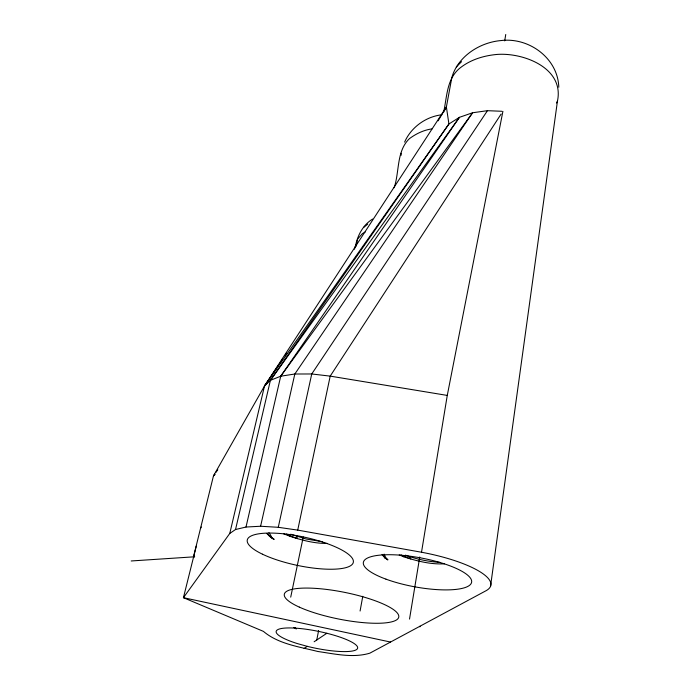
<?xml version="1.0" encoding="UTF-8"?>
<svg xmlns="http://www.w3.org/2000/svg" width="690" height="690" viewBox="0 0 690 690"><rect width="100%" height="100%" fill="white"/><g stroke="black" fill="none" stroke-linecap="round" stroke-linejoin="round"><path stroke-width="1.03" d="M193.916 557.313L194.028 554.717L213.469 475.893L264.494 386.021L446.387 106.993L451.838 77.522C457.893 56.218 480.085 42.159 501.449 40.529L502.208 40.434C529.773 37.648 557.968 58.676 558.797 87.242M490.512 586.44L557.442 101.171C564.601 68.069 523.417 52.345 496.852 54.45C483.181 55.718 469.657 59.927 458.997 68.845C446.525 79.842 446.965 97.497 443.575 112.47M419.891 626.831L419.994 626.218M196.262 546.213L183.428 597.687L263.416 631.376C278.312 644.037 299.322 646.789 317.797 651.481C334.831 653.913 352.883 658.251 369.805 653.189L485.941 590.778A74.339 19.958 10.4 0 0 421.512 552.241L447.267 395.422L502.907 111.323M409.524 619.094L419.744 556.994M504.692 40.883L505.744 34.5M444.455 563.816C430.517 564.601 416.769 561.005 403.615 556.744L403.702 556.244L401.062 554.881M360.085 611.021L362.776 596.298M355.281 247.193C357.179 236.049 362.707 225.121 372.591 219.058M316.762 640.001L318.625 630.496M394.137 187.758C399.622 171.767 396.293 151.205 409.437 138.647C416.087 133.722 423.772 129.996 432.018 128.901M290.714 597.143L303.255 536.967M390.531 642.054L183.428 597.687L229.77 533.456L235.531 529.515L246.011 527.031L260.596 526.254L278.277 527.298L297.726 530.11L330.2 376.128L501.138 114.022M356.066 246.339L357.618 238.999L362.397 233.643L365.157 232.064M327.276 543.409C314.545 543.625 302.134 540.218 290.111 536.371L290.214 535.88L286.54 534.051M278.277 527.298L311.742 373.971L487.45 110.685L501.872 111.28M260.596 526.254L294.82 374.014L472.598 112.755L487.45 110.685M246.011 527.031L280.718 376.205L459.436 117.326L472.598 112.755L280.718 376.205L270.402 380.328L264.494 386.021L229.77 533.456M235.531 529.515L270.402 380.328L448.923 123.993L459.436 117.326L270.402 380.328M355.686 245.088L354.496 249.219M404.616 142.106C411.059 127.348 425.859 116.593 441.859 114.79M445.093 109.796L446.387 106.993L448.923 123.993L264.494 386.021L267.228 382.709M200.48 528.557L201.282 526.962M556.485 103.034L557.442 101.171M438.09 120.845L446.387 106.993M264.494 386.021L278.329 365.545M280.14 362.88L282.546 359.318M284.953 355.764L286.755 353.09M214.702 474.134L213.469 475.893L215.108 474.513M215.944 472.383L217.807 469.743M456.297 66.973L461.558 61.669M363.596 227.476L367.736 224.121M267.22 533.767C271.627 539.149 273.249 538.407 268.919 532.706M382.088 554.398L385.21 558.046L385.727 557.667L384.14 554.139M304.1 648.479L307.283 646.349A41.59 8.547 11.6 0 0 356.825 645.831A41.59 8.547 11.6 0 0 292.5 627.995A41.59 8.547 11.6 0 0 297.632 643.667L307.291 646.349M314.123 641.769L326.853 633.256M266.849 533.56L273.99 539.321L271.127 537.562M382.346 554.941L385.115 557.994L385.727 557.667L387.823 559.814L385.244 558.089M280.718 376.205L294.82 374.014L311.742 373.971L330.2 376.128L447.267 395.422M131.204 560.97L194.658 556.787M440.108 562.41C428.274 561.643 416.501 559.202 405.358 555.148M322.584 541.745L306.239 539.028L290.714 534.224M297.726 530.11L421.512 552.241M290.214 535.88L297.494 538.605L296.7 536.389M403.702 556.244L410.869 558.96L409.291 556.58M283.65 533.793L290.111 536.371M399.217 554.924L403.615 556.744M294.087 627.607L296.252 628.788L295.053 627.788M294 627.538L296.252 628.788M271.015 537.476L273.99 539.321M385.115 557.994L387.823 559.814M401.071 153.223L401.226 155.224M385.943 579.143A55.036 14.766 10.4 0 0 471.434 582.903A55.036 14.766 10.4 0 0 395.103 554.855A55.036 14.766 10.4 0 0 385.943 579.143M262.476 554.199A54.2 14.542 11.9 0 0 351.538 565.041A54.2 14.542 11.9 0 0 286.98 534.198A54.2 14.542 11.9 0 0 262.476 554.199M299.331 607.122A58.348 13.653 11.3 0 0 396.138 620.163A58.348 13.653 11.3 0 0 329.027 589.743A58.348 13.653 11.3 0 0 299.331 607.122"/></g></svg>
